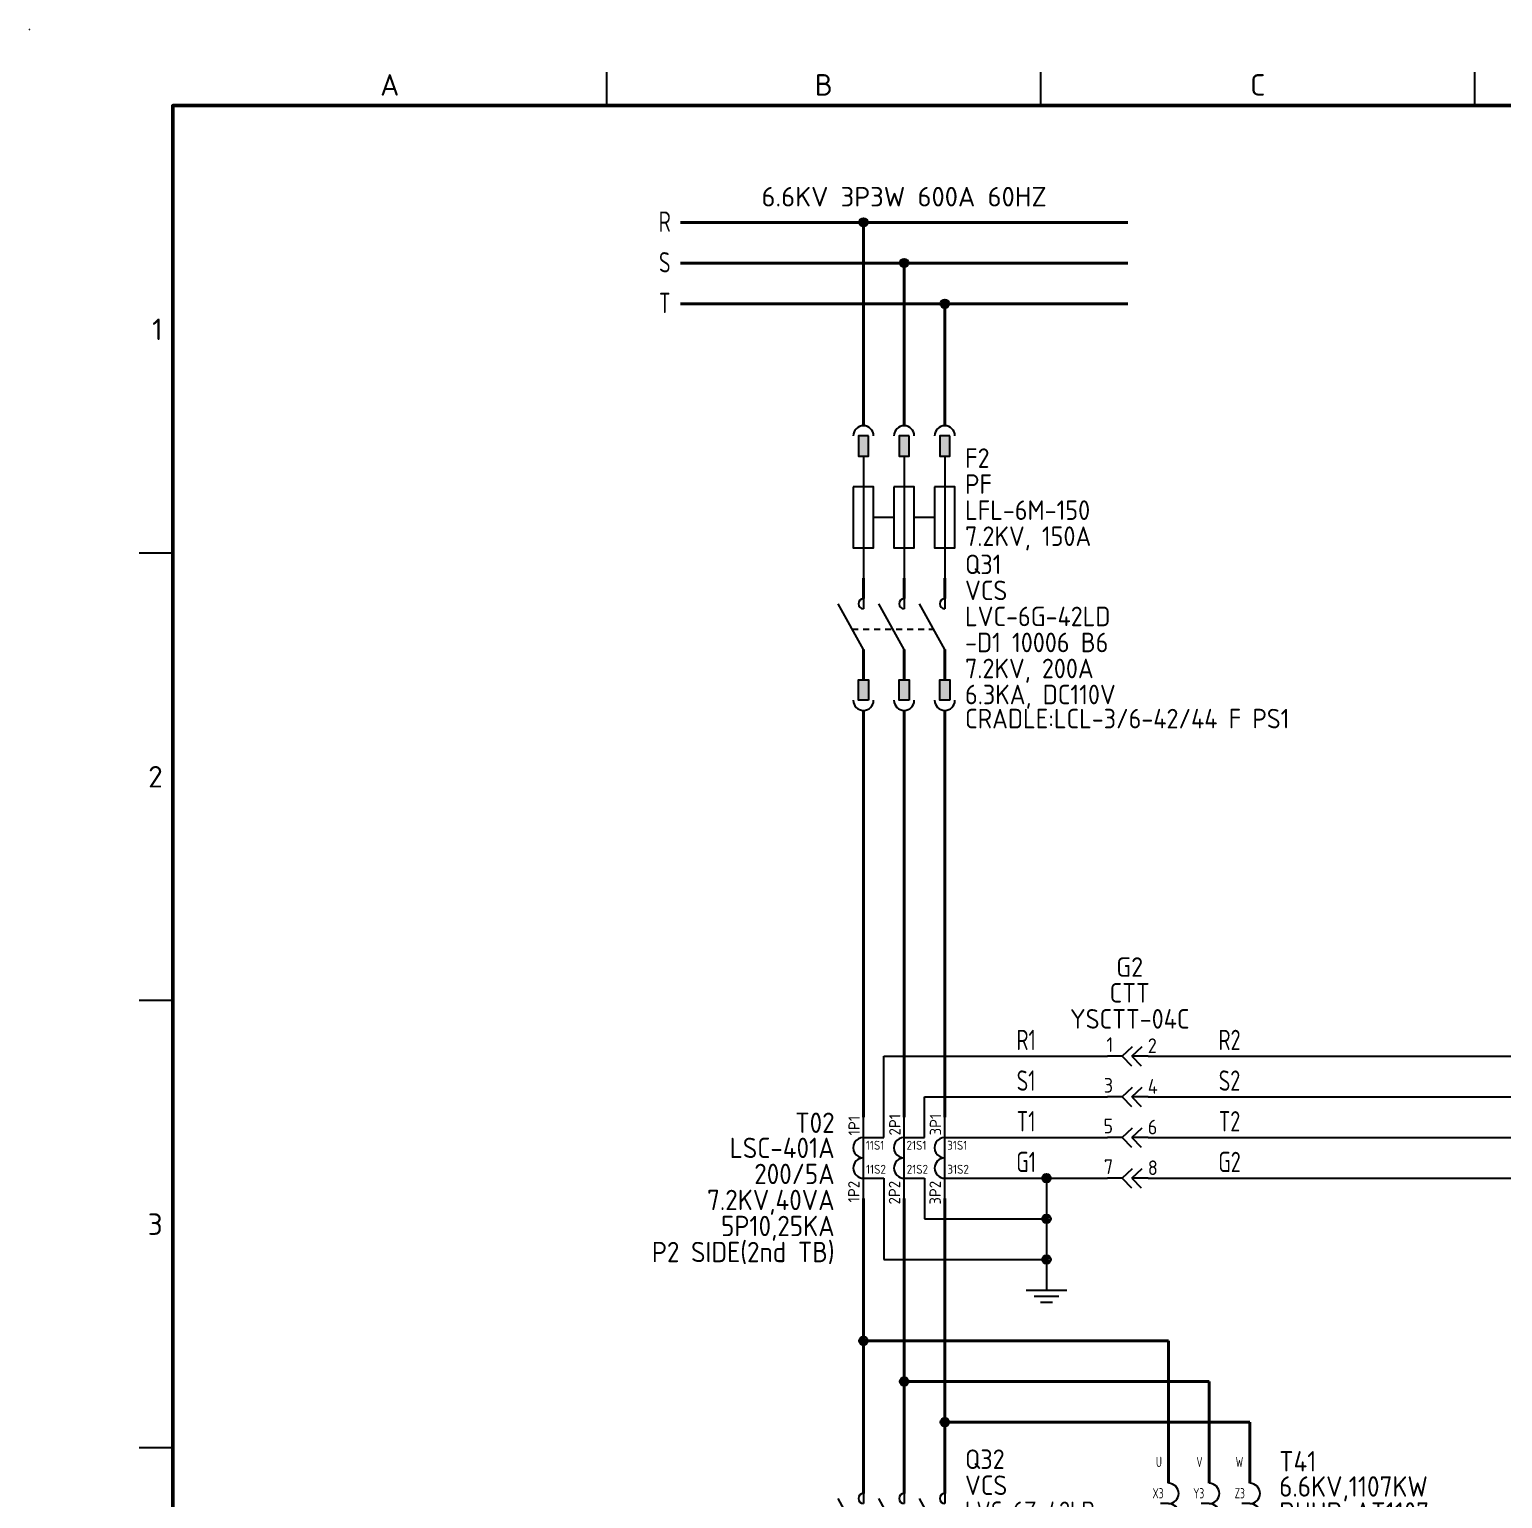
# Model space of a CAD drawing. Header units: millimetres. Extents: x 0 to 612, y 1 to 337.
# Drawn here: x 0 to 181.1, y 140.6 to 321.2 of the extents above; entities that cross this region are included whole.
import ezdxf
from ezdxf.enums import TextEntityAlignment as Align

# ---------------------------------------------------------------- set-up
doc = ezdxf.new("R2010")
doc.units = ezdxf.units.MM
doc.linetypes.add('ACAD_ISO12W100', pattern=[21, 12, -3, 0, -3, 0, -3])
doc.linetypes.add('JIS_02_0.7', pattern=[1.35, 0.75, -0.6])
doc.layers.add('BUS&POWER CABLE', color=2, linetype='Continuous', lineweight=40)
doc.layers.add('Sheet Out Line', color=2, linetype='Continuous', lineweight=50)
for name, color, linetype in [('LINK', 7, 'Continuous'), ('MISC', 7, 'Continuous'), ('Sheet Line', 3, 'Continuous'), ('Sheet Text', 2, 'Continuous'), ('SYMS', 7, 'Continuous'), ('TAGS', 7, 'Continuous'), ('TERMS', 7, 'Continuous'), ('WIRE(DEFAULT)', 7, 'Continuous'), ('WIREFIXED', 7, 'Continuous')]:
    doc.layers.add(name, color=color, linetype=linetype)
doc.styles.get("Standard").update_dxf_attribs({"font": 'txt.shx', "height": 2.4, "bigfont": 'whgtxt.shx'})
doc.styles.add('WD', font='ISOCP2.shx')
doc.styles.add('WD_IEC', font='ISOCP2.shx', dxfattribs={"width": 1.1, "height": 2.4, "bigfont": 'whgtxt.shx'})

# ---------------------------------------------------------------- blocks, each defined once
blk = doc.blocks.new('HT51_TTM1')
at = {"layer": 'SYMS'}
for p, q in [((-0.7, 0), (-2.5, 0)), ((-0.7, 0), (0.56, 1.2)), ((-0.7, 0), (0.45, -1.2)), ((0.5, 0), (1.76, 1.2)), ((2.5, 0), (0.5, 0)), ((0.5, 0), (1.65, -1.2))]:
    blk.add_line(p, q, dxfattribs=at)
at = {"style": 'WD_IEC'}
for tag, p in [('TAG1', (0.23, 10.96)), ('RATING12', (0.23, 7.79)), ('RATING11', (0.23, 4.59))]:
    blk.add_attdef(tag, text='', height=2.4, dxfattribs=at).set_placement(p, align=Align.MIDDLE_CENTER)
blk.add_attdef('TERM01', text='', height=1.8, dxfattribs=at).set_placement((-1.81, 0.52), align=Align.RIGHT)
blk.add_attdef('TERM02', (2.46, 0.39), '', height=1.8, dxfattribs=at)
at = {"style": 'WD', "flags": 1}
for tag, p in [('X4TERM01', (-2.5, 0)), ('X1TERM02', (2.5, 0))]:
    blk.add_attdef(tag, p, '', height=0.08, dxfattribs=at)
at = {"style": 'WD_IEC', "flags": 1}
for tag, p in [('INST', (-3.15, -3.28)), ('LOC', (-3.18, -4.58)), ('FAMILY', (-3.05, -5.97)), ('MFG', (-2.98, -7.5)), ('CAT', (-3.01, -8.8)), ('ASSYCODE', (-2.88, -10.19)), ('CAT01', (-2.88, -11.59)), ('CAT02', (-2.88, -13.05))]:
    blk.add_attdef(tag, text='', height=1, dxfattribs=at).set_placement(p, align=Align.RIGHT)
blk = doc.blocks.new('HT52_TTM1')
at = {"layer": 'SYMS'}
for p, q in [((-0.7, 0), (-2.5, 0)), ((-0.7, 0), (0.56, 1.2)), ((-0.7, 0), (0.45, -1.2)), ((0.5, 0), (1.76, 1.2)), ((2.5, 0), (0.5, 0)), ((0.5, 0), (1.65, -1.2))]:
    blk.add_line(p, q, dxfattribs=at)
at = {"style": 'WD_IEC', "flags": 1}
for tag, p in [('TAG2', (0.23, 10.96)), ('RATING12', (0.23, 7.79)), ('RATING11', (0.23, 4.59))]:
    blk.add_attdef(tag, text='', height=2.4, dxfattribs=at).set_placement(p, align=Align.MIDDLE_CENTER)
at = {"style": 'WD_IEC'}
blk.add_attdef('TERM01', text='', height=1.8, dxfattribs=at).set_placement((-1.81, 0.52), align=Align.RIGHT)
blk.add_attdef('TERM02', (2.46, 0.39), '', height=1.8, dxfattribs=at)
at = {"style": 'WD', "flags": 1}
for tag, p in [('X4TERM01', (-2.5, 0)), ('X1TERM02', (2.5, 0))]:
    blk.add_attdef(tag, p, '', height=0.08, dxfattribs=at)
at = {"style": 'WD_IEC', "flags": 1}
for tag, p in [('INST', (-3.15, -3.28)), ('LOC', (-3.18, -4.58)), ('FAMILY', (-3.05, -5.97))]:
    blk.add_attdef(tag, text='', height=1, dxfattribs=at).set_placement(p, align=Align.RIGHT)
blk = doc.blocks.new('WD_WNH')
at = {"linetype": 'Continuous', "style": 'WD_IEC', "width": 0.8}
blk.add_attdef('WIRENO', text='', height=2.5, dxfattribs=at).set_placement((0, 0.75), align=Align.CENTER)
at = {"style": 'WD_IEC', "flags": 1}
for tag, p in [('W08USER', (0, 0.375)), ('W04USER', (0, 0.875)), ('W05USER', (0, 0.75)), ('W09USER', (0, 0.25)), ('W03USER', (0, 1)), ('W06USER', (0, 0.625)), ('W07USER', (0, 0.5)), ('W02USER', (0, 1.125)), ('W01USER', (0, 1.25)), ('W10USER', (0, 0.125))]:
    blk.add_attdef(tag, text='', height=0.08, dxfattribs=at).set_placement(p, align=Align.CENTER)
blk = doc.blocks.new('VDA1_CT1')
for p, q in [((0, -5), (0, 5)), ((0, 2.5), (2.5, 2.5)), ((0, -2.5), (2.5, -2.5))]:
    blk.add_line(p, q)
for centre, start, end in [((0, 1.25), 90, 270.1236), ((0, -1.25), 90.1236, 270)]:
    blk.add_arc(centre, 1.25, start, end)
at = {"style": 'WD_IEC', "width": 1.05}
blk.add_attdef('TERM01', text='', height=1.4, rotation=90, dxfattribs=at).set_placement((-0.02, 2.76), align=Align.BOTTOM_LEFT)
at = {"style": 'WD_IEC'}
for tag, p in [('TAG1', (-3.54, 3.07)), ('RATING11', (-3.54, -0.02)), ('RATING1', (-3.54, -3.22)), ('RATING2', (-3.54, -6.42)), ('RATING3', (-3.54, -9.62)), ('RATING4', (-3.54, -12.82))]:
    blk.add_attdef(tag, text='', height=2.5, dxfattribs=at).set_placement(p, align=Align.RIGHT)
at = {"flags": 1}
for tag, p, height, style in [('X2TERM01', (0, 5), 0.08, 'WD'), ('X2TERM03', (2.5, 2.5), 0.08, 'WD'), ('X8TERM04', (2.5, -2.5), 0.08, 'WD'), ('X8TERM02', (0, -5), 0.08, 'WD'), ('LOC', (4.42, -5.91), 1, 'WD_IEC'), ('INST', (4.53, -4.65), 1, 'WD_IEC'), ('FAMILY', (4.43, -7.27), 1, 'WD_IEC'), ('MFG', (4.41, -9.77), 1, 'WD_IEC'), ('CAT', (4.47, -8.52), 1, 'WD_IEC'), ('ASSYCODE', (4.28, -11.08), 1, 'WD_IEC')]:
    blk.add_attdef(tag, p, '', height=height, dxfattribs=dict(at, style=style))
at = {"style": 'WD_IEC'}
for tag, p in [('TERM03', (0.3, 0.67)), ('TERM04', (0.32, -2.28))]:
    blk.add_attdef(tag, text='', height=1.1, dxfattribs=at).set_placement(p, align=Align.BOTTOM_LEFT)
at = {"style": 'WD_IEC', "width": 1.05}
blk.add_attdef('TERM02', text='', height=1.4, rotation=90, dxfattribs=at).set_placement((-0.06, -2.83), align=Align.BOTTOM_RIGHT)
blk = doc.blocks.new('VDA2_CT1')
for p, q in [((0, -5), (0, 5)), ((0, 2.5), (2.5, 2.5)), ((0, -2.5), (2.5, -2.5))]:
    blk.add_line(p, q)
for centre, start, end in [((0, 1.25), 90, 270.1236), ((0, -1.25), 90.1236, 270)]:
    blk.add_arc(centre, 1.25, start, end)
at = {"style": 'WD_IEC', "width": 1.05}
blk.add_attdef('TERM01', text='', height=1.4, rotation=90, dxfattribs=at).set_placement((-0.02, 2.76), align=Align.BOTTOM_LEFT)
at = {"style": 'WD_IEC', "flags": 1}
for tag, p in [('TAG2', (-3.54, 3.07)), ('RATING11', (-3.54, -0.02)), ('RATING1', (-3.54, -3.22)), ('RATING2', (-3.54, -6.42)), ('RATING3', (-3.54, -9.62)), ('RATING4', (-3.54, -12.82))]:
    blk.add_attdef(tag, text='', height=2.5, dxfattribs=at).set_placement(p, align=Align.RIGHT)
at = {"flags": 1}
for tag, p, height, style in [('X2TERM01', (0, 5), 0.08, 'WD'), ('X2TERM03', (2.5, 2.5), 0.08, 'WD'), ('X8TERM04', (2.5, -2.5), 0.08, 'WD'), ('X8TERM02', (0, -5), 0.08, 'WD'), ('LOC', (4.42, -5.91), 1, 'WD_IEC'), ('INST', (4.53, -4.65), 1, 'WD_IEC'), ('FAMILY', (4.43, -7.27), 1, 'WD_IEC'), ('MFG', (4.41, -9.77), 1, 'WD_IEC'), ('CAT', (4.47, -8.52), 1, 'WD_IEC'), ('ASSYCODE', (4.28, -11.08), 1, 'WD_IEC')]:
    blk.add_attdef(tag, p, '', height=height, dxfattribs=dict(at, style=style))
at = {"style": 'WD_IEC'}
for tag, p in [('TERM03', (0.3, 0.67)), ('TERM04', (0.32, -2.28))]:
    blk.add_attdef(tag, text='', height=1.1, dxfattribs=at).set_placement(p, align=Align.BOTTOM_LEFT)
at = {"style": 'WD_IEC', "width": 1.05}
blk.add_attdef('TERM02', text='', height=1.4, rotation=90, dxfattribs=at).set_placement((-0.06, -2.83), align=Align.BOTTOM_RIGHT)
blk = doc.blocks.new('WDDOT')
for radius in [0.529, 0.33, 0.164]:
    blk.add_circle((0, 0), radius)
blk = doc.blocks.new('VGND2')
at = {"color": 3}
for p, q in [((0, 0), (0, -1.25)), ((-2.5, -1.25), (2.5, -1.25)), ((-1.5, -2), (1.5, -2)), ((-0.75, -2.75), (0.75, -2.75))]:
    blk.add_line(p, q, dxfattribs=at)
at = {"style": 'WD_IEC'}
for tag, p in [('INST', (-4.14, 0.1)), ('LOC', (-4.14, -3.4))]:
    blk.add_attdef(tag, text='', height=2.5, dxfattribs=at).set_placement(p, align=Align.RIGHT)
at = {"style": 'WD_IEC', "flags": 1}
blk.add_attdef('X2TERM01', (0, 0), '', height=0.32, dxfattribs=at)
at = {"color": 3, "style": 'WD_IEC', "flags": 1}
blk.add_attdef('TAG1', text='', height=2.4, dxfattribs=at).set_placement((-2.47, -6.6), align=Align.RIGHT)
blk = doc.blocks.new('VA22_VCST1')
at = {"color": 2, "lineweight": 40}
for p, q in [((-5, 6.25), (-5, 3.75)), ((0, 6.25), (0, 3.75)), ((5, 6.25), (5, 3.75)), ((-5, -2.5), (-5, -6.25)), ((0, -2.5), (0, -6.25)), ((5, -2.5), (5, -6.25))]:
    blk.add_line(p, q, dxfattribs=at)
for p, q in [((-5, 3.75), (-5, 2.5)), ((0, 3.75), (0, 2.5)), ((5, 3.75), (5, 2.5)), ((-5, -2.5), (-8.12, 3.12)), ((0, -2.5), (-3.12, 3.12)), ((5, -2.5), (1.88, 3.12))]:
    blk.add_line(p, q)
at = {"linetype": 'JIS_02_0.7'}
blk.add_line((-6.39, 0), (3.61, 0), dxfattribs=at)
for centre in [(-5, 3.12), (0, 3.12), (5, 3.12)]:
    blk.add_arc(centre, 0.625, 90, 270)
at = {"style": 'WD_IEC'}
for tag, p in [('TAG2', (7.49, 7.96)), ('RATING12', (7.49, 4.76)), ('RATING11', (7.49, 1.56)), ('RATING10', (7.49, -1.64)), ('RATING1', (7.49, -4.84)), ('RATING2', (7.49, -8.04))]:
    blk.add_attdef(tag, text='', height=2.4, dxfattribs=at).set_placement(p, align=Align.MIDDLE_LEFT)
at = {"style": 'WD', "flags": 1}
for tag, p, height in [('X2TERM01', (-5, 6.25), 0.08), ('X2TERM02', (0, 6.25), 0.08), ('X2TERM03', (5, 6.25), 0.08), ('X4LINK', (-6.39, 0), 0.01), ('X1LINK', (3.61, 0), 0.01), ('X8TERM04', (-5, -6.25), 0.08), ('X8TERM05', (0, -6.25), 0.08), ('X8TERM06', (5, -6.25), 0.08)]:
    blk.add_attdef(tag, p, '', height=height, dxfattribs=at)
at = {"style": 'WD_IEC', "flags": 1}
for tag, p in [('INST', (-6.99, -4.03)), ('LOC', (-7.02, -5.33)), ('WDTAGALT', (-6.95, -8.07)), ('FAMILY', (-6.9, -6.72))]:
    blk.add_attdef(tag, text='', height=1, dxfattribs=at).set_placement(p, align=Align.RIGHT)
blk = doc.blocks.new('LSSA3')
blk.add_circle((0, 292), 0.01)
at = {"layer": 'Sheet Line'}
for p, q in [((64.5, 283.5), (64.5, 287.25)), ((113, 283.5), (113, 287.25)), ((161.5, 283.5), (161.5, 287.25)), ((16, 233.5), (12.25, 233.5)), ((16, 183.5), (12.25, 183.5)), ((16, 133.5), (12.25, 133.5))]:
    blk.add_line(p, q, dxfattribs=at)
at = {"layer": 'Sheet Out Line'}
blk.add_lwpolyline([(16, 6.5), (404, 6.5), (404, 283.5), (16, 283.5)], close=True, dxfattribs=at)
at = {"style": 'WD_IEC', "width": 1.1}
for tag, height, p in [('DESC4', 2.4, (57.5, 39.5)), ('CUSTOMERS31', 3.8, (219, 38)), ('TITLE1', 3.6, (333, 37.5)), ('CUSTOMERS21', 3.8, (219, 35.25)), ('DESC3', 2.4, (57.5, 33.5)), ('CUSTOMERS32', 3.8, (219, 32.5)), ('TITLE2', 3.6, (333, 32.5)), ('CUSTOMERS22', 3.8, (219, 29.75)), ('RN', 3.5, (398, 28.75)), ('DESC2', 2.4, (57.5, 27.5)), ('CUSTOMERS33', 3.8, (219, 27)), ('TITLE3', 3.6, (333, 27.5)), ('DESC1', 2.4, (57.5, 21.5)), ('WORKNO', 3.5, (365.5, 18.5)), ('FILE', 2.4, (314, 18.5)), ('DESC0', 2.4, (57.5, 15.5)), ('SHN', 2.4, (395, 12)), ('TSH', 2.4, (401, 9))]:
    blk.add_attdef(tag, text='', height=height, dxfattribs=at).set_placement(p, align=Align.MIDDLE_CENTER)
at = {"style": 'WD_IEC'}
for tag, p in [('DATE4', (96.5, 39.5)), ('DRWN4', (111.5, 39.5)), ('DSGN4', (126.5, 39.5)), ('CHKD4', (141.5, 39.5)), ('APPD4', (156.5, 39.5)), ('DATE3', (96.5, 33.5)), ('DRWN3', (111.5, 33.5)), ('DSGN3', (126.5, 33.5)), ('CHKD3', (141.5, 33.5)), ('APPD3', (156.5, 33.5)), ('DATE2', (96.5, 27.5)), ('DRWN2', (111.5, 27.5)), ('DSGN2', (126.5, 27.5)), ('CHKD2', (141.5, 27.5)), ('APPD2', (156.5, 27.5)), ('DATE1', (96.5, 21.5)), ('DRWN1', (111.5, 21.5)), ('DSGN1', (126.5, 21.5)), ('CHKD1', (141.5, 21.5)), ('APPD1', (156.5, 21.5)), ('DATE0', (96.5, 15.5)), ('DRWN0', (111.5, 15.5)), ('DSGN0', (126.5, 15.5)), ('CHKD0', (141.5, 15.5)), ('APPD0', (156.5, 15.5))]:
    blk.add_attdef(tag, text='', height=2.4, dxfattribs=at).set_placement(p, align=Align.MIDDLE_CENTER)
at = {"style": 'WD_IEC', "width": 1.1}
for tag, p in [('DWG1ST', (345, 10.5)), ('DWGNO', (373.49, 10.5))]:
    blk.add_attdef(tag, text='', height=3.5, dxfattribs=at).set_placement(p, align=Align.MIDDLE_LEFT)
at = {"style": 'WD_IEC', "width": 1.1, "flags": 9}
blk.add_attdef('WD_TB', (0, 0), '', height=2.4, dxfattribs=at)
at = {"layer": 'Sheet Text', "style": 'WD_IEC', "width": 1.1}
for s, p in [('A', (40.25, 284.62)), ('B', (88.75, 284.62)), ('C', (137.25, 284.62))]:
    blk.add_text(s, height=2.4, dxfattribs=at).set_placement(p, align=Align.CENTER)
for s, p in [('1', (14.88, 258.5)), ('2', (14.88, 208.5)), ('3', (14.88, 158.5))]:
    blk.add_text(s, height=2.4, dxfattribs=at).set_placement(p, align=Align.MIDDLE_RIGHT)
blk = doc.blocks.new('VA21_VCSPF1')
blk.add_line((0, 13.75), (0, -1.25))
blk.add_lwpolyline([(-1.25, 10), (-1.25, 2.5), (1.25, 2.5), (1.25, 10)], close=True)
at = {"style": 'WD_IEC'}
for tag, p in [('TAG1', (2.49, 13.52)), ('RATING12', (2.49, 10.32)), ('RATING11', (2.49, 7.12)), ('RATING1', (2.49, 3.92))]:
    blk.add_attdef(tag, text='', height=2.4, dxfattribs=at).set_placement(p, align=Align.MIDDLE_LEFT)
at = {"flags": 1}
for tag, p, height, style in [('X2TERM01', (0, 13.75), 0.08, 'WD'), ('X4LINK', (-1.25, 6.25), 0.32, 'WD_IEC'), ('X1LINK', (1.25, 6.25), 0.32, 'WD_IEC'), ('X8TERM02', (0, -1.25), 0.08, 'WD')]:
    blk.add_attdef(tag, p, '', height=height, dxfattribs=dict(at, style=style))
at = {"style": 'WD_IEC', "flags": 1}
for tag, p in [('INST', (-2.72, 3.2)), ('LOC', (-2.72, 1.9)), ('FAMILY', (-2.72, 0.6)), ('MFG', (-2.72, -0.7)), ('ASSYCODE', (-2.72, -2)), ('WDTAGALT', (-2.72, -3.3)), ('CAT', (-2.72, -4.55))]:
    blk.add_attdef(tag, text='', height=1, dxfattribs=at).set_placement(p, align=Align.RIGHT)
blk = doc.blocks.new('VA22_VCSPF1')
blk.add_line((0, 13.75), (0, -1.25))
blk.add_lwpolyline([(-1.25, 10), (-1.25, 2.5), (1.25, 2.5), (1.25, 10)], close=True)
at = {"style": 'WD_IEC', "flags": 1}
for tag, p in [('TAG2', (2.49, 13.52)), ('RATING12', (2.49, 10.32)), ('RATING11', (2.49, 7.12)), ('RATING1', (2.49, 3.92))]:
    blk.add_attdef(tag, text='', height=2.4, dxfattribs=at).set_placement(p, align=Align.MIDDLE_LEFT)
at = {"flags": 1}
for tag, p, height, style in [('X2TERM01', (0, 13.75), 0.08, 'WD'), ('X4LINK', (-1.25, 6.25), 0.32, 'WD_IEC'), ('X1LINK', (1.25, 6.25), 0.32, 'WD_IEC'), ('X8TERM02', (0, -1.25), 0.08, 'WD')]:
    blk.add_attdef(tag, p, '', height=height, dxfattribs=dict(at, style=style))
at = {"style": 'WD_IEC', "flags": 1}
for tag, p in [('INST', (-2.72, 3.2)), ('LOC', (-2.72, 1.9)), ('FAMILY', (-2.72, 0.6)), ('MFG', (-2.72, -0.7)), ('ASSYCODE', (-2.72, -2)), ('WDTAGALT', (-2.72, -3.3)), ('CAT', (-2.72, -4.55))]:
    blk.add_attdef(tag, text='', height=1, dxfattribs=at).set_placement(p, align=Align.RIGHT)
blk = doc.blocks.new('VA21_CRADLE2')
at = {"color": 2, "lineweight": 40}
for p, q in [((-5, 21.25), (-5, 17.5)), ((0, 21.25), (0, 17.5)), ((5, 21.25), (5, 17.5)), ((-5, -21.25), (-5, -17.5)), ((0, -21.25), (0, -17.5)), ((5, -21.25), (5, -17.5))]:
    blk.add_line(p, q, dxfattribs=at)
for points in [[(-4.38, 16.25), (-5.62, 16.25), (-5.62, 13.75), (-4.38, 13.75)], [(0.62, 16.25), (-0.62, 16.25), (-0.62, 13.75), (0.62, 13.75)], [(5.62, 16.25), (4.38, 16.25), (4.38, 13.75), (5.62, 13.75)], [(-4.38, -16.25), (-5.62, -16.25), (-5.62, -13.75), (-4.38, -13.75)], [(0.62, -16.25), (-0.62, -16.25), (-0.62, -13.75), (0.62, -13.75)], [(5.62, -16.25), (4.38, -16.25), (4.38, -13.75), (5.62, -13.75)]]:
    blk.add_lwpolyline(points, close=True)
for centre, start, end in [((-5, 16.25), 0, 180), ((0, 16.25), 0, 180), ((5, 16.25), 0, 180), ((-5, -16.25), 180, 0), ((0, -16.25), 180, 0), ((5, -16.25), 180, 0)]:
    blk.add_arc(centre, 1.25, start, end)
for points in [[(-4.38, 13.75), (-4.38, 16.25), (-5.62, 13.75), (-5.62, 16.25)], [(0.62, 13.75), (0.62, 16.25), (-0.62, 13.75), (-0.62, 16.25)], [(5.62, 13.75), (5.62, 16.25), (4.38, 13.75), (4.38, 16.25)], [(-4.38, -13.75), (-4.38, -16.25), (-5.62, -13.75), (-5.62, -16.25)], [(0.62, -13.75), (0.62, -16.25), (-0.62, -13.75), (-0.62, -16.25)], [(5.62, -13.75), (5.62, -16.25), (4.38, -13.75), (4.38, -16.25)]]:
    blk.add_solid(points)
at = {"style": 'WD', "flags": 1}
for tag, p in [('X2TERM01', (-5, 21.25)), ('X2TERM02', (0, 21.25)), ('X2TERM03', (5, 21.25)), ('X8TERM04', (-5, -21.25)), ('X8TERM05', (0, -21.25)), ('X8TERM06', (5, -21.25))]:
    blk.add_attdef(tag, p, '', height=0.08, dxfattribs=at)
at = {"style": 'WD_IEC', "flags": 1}
for tag, p in [('INST', (-7.37, -18.1)), ('FAMILY', (-7.27, -20.79)), ('LOC', (-7.4, -19.4)), ('MFG', (-7.27, -22.22)), ('CAT', (-7.27, -23.54)), ('WDTAGALT', (-7.27, -26.26)), ('ASSYCODE', (-7.27, -24.87))]:
    blk.add_attdef(tag, text='', height=1, dxfattribs=at).set_placement(p, align=Align.RIGHT)
at = {"style": 'WD_IEC'}
blk.add_attdef('RATING11', text='', height=2.4, dxfattribs=at).set_placement((7.49, -18.5), align=Align.MIDDLE_LEFT)
at = {"style": 'WD_IEC', "flags": 1}
blk.add_attdef('TAG1', text='', height=2.4, dxfattribs=at).set_placement((7.49, -21.54), align=Align.MIDDLE_LEFT)
blk = doc.blocks.new('VD61_AUTOTRT1')
at = {"color": 2, "lineweight": 40}
for p, q in [((-5, 10), (-5, 5)), ((0, 10), (0, 5)), ((5, 10), (5, 5)), ((-5, -5), (-5, -10)), ((0, -5), (0, -10)), ((5, -5), (5, -10))]:
    blk.add_line(p, q, dxfattribs=at)
for p, q in [((-5, 2.5), (-6, 2.5)), ((0, 2.5), (-1, 2.5)), ((5, 2.5), (4, 2.5)), ((-5, 0), (-6, 0)), ((0, 0), (-1, 0)), ((5, 0), (4, 0)), ((-5, -2.5), (-6, -2.5)), ((0, -2.5), (-1, -2.5)), ((5, -2.5), (4, -2.5))]:
    blk.add_line(p, q)
for centre in [(-5, 3.75), (0, 3.75), (5, 3.75), (-5, 1.25), (0, 1.25), (5, 1.25), (-5, -1.25), (0, -1.25), (5, -1.25), (-5, -3.75), (0, -3.75), (5, -3.75)]:
    blk.add_arc(centre, 1.25, 270, 90)
at = {"style": 'WD_IEC', "flags": 1}
for tag, p in [('INST', (8.94, 10.62)), ('LOC', (8.98, 9.45))]:
    blk.add_attdef(tag, p, '', height=1, dxfattribs=at)
at = {"flags": 1}
for tag, p in [('X2TERM01', (-5, 10)), ('X2TERM06', (0, 10)), ('X2TERM11', (5, 10)), ('X4TERM02', (-6, 2.5)), ('X4TERM07', (-1, 2.5)), ('X4TERM12', (4, 2.5)), ('X4TERM03', (-6, 0)), ('X4TERM08', (-1, 0)), ('X4TERM13', (4, 0)), ('X4TERM04', (-6, -2.5)), ('X4TERM09', (-1, -2.5)), ('X4TERM14', (4, -2.5)), ('X8TERM05', (-5, -10)), ('X8TERM10', (0, -10)), ('X8TERM15', (5, -10))]:
    blk.add_attdef(tag, p, '', height=0.08, dxfattribs=at)
at = {"style": 'WD_IEC', "width": 0.75}
for tag, p in [('TERM01', (-5.81, 7)), ('TERM06', (-0.81, 7)), ('TERM11', (4.19, 7)), ('TERM02', (-5.61, 3.15)), ('TERM07', (-0.61, 3.15)), ('TERM12', (4.39, 3.15)), ('TERM03', (-5.61, 0.65)), ('TERM08', (-0.61, 0.65)), ('TERM13', (4.39, 0.65)), ('TERM04', (-5.61, -1.85)), ('TERM09', (-0.61, -1.85)), ('TERM14', (4.39, -1.85)), ('TERM05', (-5.61, -7.82)), ('TERM10', (-0.61, -7.82)), ('TERM15', (4.39, -7.82))]:
    blk.add_attdef(tag, text='', height=1.25, dxfattribs=at).set_placement(p, align=Align.RIGHT)
at = {"style": 'WD_IEC'}
for tag, p in [('TAG1', (8.6, 6.45)), ('RATING1', (8.6, 3.36)), ('RATING11', (8.6, 0.16)), ('RATING2', (8.6, -3.04)), ('RATING3', (8.6, -6.24)), ('RATING4', (8.6, -9.44)), ('DESC1', (8.6, -12.64))]:
    blk.add_attdef(tag, p, '', height=2.5, dxfattribs=at)
at = {"style": 'WD_IEC', "flags": 1}
for tag, p in [('FAMILY', (-6.92, -10.38)), ('MFG', (-6.87, -13.16)), ('CAT', (-6.92, -11.88)), ('ASSYCODE', (-6.87, -14.53))]:
    blk.add_attdef(tag, text='', height=1, dxfattribs=at).set_placement(p, align=Align.RIGHT)

msp = doc.modelspace()

# ---------------------------------------------------------------- linework, layer by layer
at = {"layer": 'BUS&POWER CABLE'}
for p, q in [((80, 297.5), (135, 297.5)), ((102.5, 297.5), (102.5, 276.25)), ((80, 292.5), (135, 292.5)), ((107.5, 292.5), (107.5, 276.25)), ((80, 287.5), (135, 287.5)), ((112.5, 287.5), (112.5, 276.25)), ((102.5, 253.75), (102.5, 253.75)), ((107.5, 253.75), (107.5, 253.75)), ((112.5, 253.75), (112.5, 253.75)), ((102.5, 233.75), (102.5, 187.5)), ((107.5, 233.75), (107.5, 187.5)), ((112.5, 233.75), (112.5, 187.5)), ((102.5, 143.75), (102.5, 177.5)), ((107.5, 143.75), (107.5, 177.5)), ((112.5, 143.75), (112.5, 177.5)), ((102.5, 160), (140, 160)), ((140, 160), (140, 147.5)), ((107.5, 155), (145, 155)), ((145, 155), (145, 147.5)), ((112.5, 150), (150, 150)), ((150, 150), (150, 147.5)), ((145, 147.5), (145, 147.5)), ((150, 147.5), (150, 147.5))]:
    msp.add_line(p, q, dxfattribs=at)
at = {"layer": 'LINK'}
for points in [[(103.75, 261.25), (106.25, 261.25)], [(108.75, 261.25), (111.25, 261.25)]]:
    msp.add_lwpolyline(points, dxfattribs=at)
at = {"layer": 'WIRE(DEFAULT)'}
for p, q in [((105, 185), (105, 195)), ((105, 195), (132.5, 195)), ((137.5, 195), (215, 195)), ((110, 185), (110, 190)), ((110, 190), (132.5, 190)), ((115, 185), (115, 185)), ((115, 185), (132.5, 185)), ((105, 180), (105, 170)), ((110, 180), (110, 175)), ((115, 180), (115, 180)), ((115, 180), (132.5, 180)), ((125, 180), (125, 167.5)), ((110, 175), (125, 175)), ((105, 170), (125, 170))]:
    msp.add_line(p, q, dxfattribs=at)
at = {"layer": 'WIRE(DEFAULT)', "linetype": 'Continuous'}
for p, q in [((137.5, 190), (282.5, 190)), ((137.5, 185), (292.5, 185)), ((137.5, 180), (307.5, 180))]:
    msp.add_line(p, q, dxfattribs=at)

# ---------------------------------------------------------------- block references
at = {"layer": 'SYMS', "xscale": 1.1, "yscale": 1.1, "zscale": 1.1}
msp.add_blockref('LSSA3', (0, 0), dxfattribs=at)
at = {"layer": 'SYMS'}
for name, p in [('WDDOT', (102.5, 297.5)), ('WDDOT', (107.5, 292.5)), ('WDDOT', (112.5, 287.5)), ('VA22_VCSPF1', (102.5, 255)), ('VA22_VCSPF1', (107.5, 255)), ('WDDOT', (125, 180)), ('WDDOT', (125, 175)), ('WDDOT', (125, 170)), ('VGND2', (125, 167.5)), ('WDDOT', (102.5, 160)), ('WDDOT', (107.5, 155)), ('WDDOT', (112.5, 150))]:
    msp.add_blockref(name, p, dxfattribs=at)
ref = msp.add_blockref('VA21_CRADLE2', (107.5, 255), dxfattribs=at)
ref.add_attrib('RATING11', 'CRADLE:LCL-3/6-42/44 F PS1', dxfattribs={"layer": 'MISC', "height": 2.4, "style": 'WD_IEC'}).set_placement((114.99, 236.5), align=Align.MIDDLE_LEFT)
ref = msp.add_blockref('VA21_VCSPF1', (112.5, 255), dxfattribs=at)
ref.add_attrib('RATING1', '7.2KV, 150A', dxfattribs={"layer": 'MISC', "height": 2.4, "style": 'WD_IEC'}).set_placement((114.99, 258.92), align=Align.MIDDLE_LEFT)
ref.add_attrib('RATING11', 'LFL-6M-150', dxfattribs={"layer": 'MISC', "height": 2.4, "style": 'WD_IEC'}).set_placement((114.99, 262.12), align=Align.MIDDLE_LEFT)
ref.add_attrib('RATING12', 'PF', dxfattribs={"layer": 'MISC', "height": 2.4, "style": 'WD_IEC'}).set_placement((114.99, 265.32), align=Align.MIDDLE_LEFT)
ref.add_attrib('TAG1', 'F2', dxfattribs={"layer": 'TAGS', "height": 2.4, "style": 'WD_IEC'}).set_placement((114.99, 268.52), align=Align.MIDDLE_LEFT)
ref = msp.add_blockref('VA22_VCST1', (107.5, 247.5), dxfattribs=at)
ref.add_attrib('RATING2', '6.3KA, DC110V', dxfattribs={"layer": 'MISC', "height": 2.4, "style": 'WD_IEC'}).set_placement((114.99, 239.46), align=Align.MIDDLE_LEFT)
ref.add_attrib('RATING1', '7.2KV, 200A', dxfattribs={"layer": 'MISC', "height": 2.4, "style": 'WD_IEC'}).set_placement((114.99, 242.66), align=Align.MIDDLE_LEFT)
ref.add_attrib('RATING10', '-D1 10006 B6', dxfattribs={"layer": 'MISC', "height": 2.4, "style": 'WD_IEC'}).set_placement((114.99, 245.86), align=Align.MIDDLE_LEFT)
ref.add_attrib('RATING11', 'LVC-6G-42LD', dxfattribs={"layer": 'MISC', "height": 2.4, "style": 'WD_IEC'}).set_placement((114.99, 249.06), align=Align.MIDDLE_LEFT)
ref.add_attrib('RATING12', 'VCS', dxfattribs={"layer": 'MISC', "height": 2.4, "style": 'WD_IEC'}).set_placement((114.99, 252.26), align=Align.MIDDLE_LEFT)
ref.add_attrib('TAG2', 'Q31', dxfattribs={"layer": 'TAGS', "height": 2.4, "style": 'WD_IEC'}).set_placement((114.99, 255.46), align=Align.MIDDLE_LEFT)
at = {"layer": 'SYMS', "linetype": 'Continuous'}
ref = msp.add_blockref('HT51_TTM1', (135, 195), dxfattribs=at)
ref.add_attrib('RATING11', 'YSCTT-04C', dxfattribs={"layer": 'MISC', "height": 2.4, "style": 'WD_IEC'}).set_placement((135.23, 199.59), align=Align.MIDDLE_CENTER)
ref.add_attrib('TAG1', 'G2', dxfattribs={"layer": 'TAGS', "height": 2.4, "style": 'WD_IEC'}).set_placement((135.23, 205.96), align=Align.MIDDLE_CENTER)
ref.add_attrib('TERM02', '2', (137.46, 195.39), dxfattribs={"layer": 'TERMS', "height": 1.8, "style": 'WD_IEC'})
ref.add_attrib('TERM01', '1', dxfattribs={"layer": 'TERMS', "height": 1.8, "style": 'WD_IEC'}).set_placement((133.19, 195.52), align=Align.RIGHT)
ref.add_attrib('RATING12', 'CTT', dxfattribs={"layer": 'MISC', "height": 2.4, "style": 'WD_IEC'}).set_placement((135.23, 202.79), align=Align.MIDDLE_CENTER)
ref = msp.add_blockref('HT52_TTM1', (135, 190), dxfattribs=at)
ref.add_attrib('TERM02', '4', (137.46, 190.39), dxfattribs={"layer": 'TERMS', "height": 1.8, "style": 'WD_IEC'})
ref.add_attrib('TERM01', '3', dxfattribs={"layer": 'TERMS', "height": 1.8, "style": 'WD_IEC'}).set_placement((133.19, 190.52), align=Align.RIGHT)
at = {"layer": 'SYMS'}
ref = msp.add_blockref('VDA1_CT1', (102.5, 182.5), dxfattribs=at)
ref.add_attrib('TERM04', '11S2', dxfattribs={"layer": 'TERMS', "height": 1.1, "style": 'WD_IEC'}).set_placement((102.82, 180.22), align=Align.BOTTOM_LEFT)
ref.add_attrib('TERM03', '11S1', dxfattribs={"layer": 'TERMS', "height": 1.1, "style": 'WD_IEC'}).set_placement((102.8, 183.17), align=Align.BOTTOM_LEFT)
ref.add_attrib('TERM02', '1P2', dxfattribs={"layer": 'TERMS', "height": 1.4, "rotation": 90, "style": 'WD_IEC', "width": 1.05}).set_placement((102.44, 179.67), align=Align.BOTTOM_RIGHT)
ref.add_attrib('TERM01', '1P1', dxfattribs={"layer": 'TERMS', "height": 1.4, "rotation": 90, "style": 'WD_IEC', "width": 1.05}).set_placement((102.48, 185.26), align=Align.BOTTOM_LEFT)
ref.add_attrib('RATING4', 'P2 SIDE(2nd TB)', dxfattribs={"layer": 'MISC', "height": 2.5, "style": 'WD_IEC'}).set_placement((98.96, 169.68), align=Align.RIGHT)
ref.add_attrib('RATING3', '5P10,25KA', dxfattribs={"layer": 'MISC', "height": 2.5, "style": 'WD_IEC'}).set_placement((98.96, 172.88), align=Align.RIGHT)
ref.add_attrib('RATING2', '7.2KV,40VA', dxfattribs={"layer": 'MISC', "height": 2.5, "style": 'WD_IEC'}).set_placement((98.96, 176.08), align=Align.RIGHT)
ref.add_attrib('RATING1', '200/5A', dxfattribs={"layer": 'MISC', "height": 2.5, "style": 'WD_IEC'}).set_placement((98.96, 179.28), align=Align.RIGHT)
ref.add_attrib('RATING11', 'LSC-401A', dxfattribs={"layer": 'MISC', "height": 2.5, "style": 'WD_IEC'}).set_placement((98.96, 182.48), align=Align.RIGHT)
ref.add_attrib('TAG1', 'T02', dxfattribs={"layer": 'TAGS', "height": 2.5, "style": 'WD_IEC'}).set_placement((98.96, 185.57), align=Align.RIGHT)
ref = msp.add_blockref('VDA2_CT1', (107.5, 182.5), dxfattribs=at)
ref.add_attrib('TERM04', '21S2', dxfattribs={"layer": 'TERMS', "height": 1.1, "style": 'WD_IEC'}).set_placement((107.82, 180.22), align=Align.BOTTOM_LEFT)
ref.add_attrib('TERM03', '21S1', dxfattribs={"layer": 'TERMS', "height": 1.1, "style": 'WD_IEC'}).set_placement((107.8, 183.17), align=Align.BOTTOM_LEFT)
ref.add_attrib('TERM02', '2P2', dxfattribs={"layer": 'TERMS', "height": 1.4, "rotation": 90, "style": 'WD_IEC', "width": 1.05}).set_placement((107.44, 179.67), align=Align.BOTTOM_RIGHT)
ref.add_attrib('TERM01', '2P1', dxfattribs={"layer": 'TERMS', "height": 1.4, "rotation": 90, "style": 'WD_IEC', "width": 1.05}).set_placement((107.48, 185.26), align=Align.BOTTOM_LEFT)
ref = msp.add_blockref('VDA2_CT1', (112.5, 182.5), dxfattribs=at)
ref.add_attrib('TERM04', '31S2', dxfattribs={"layer": 'TERMS', "height": 1.1, "style": 'WD_IEC'}).set_placement((112.82, 180.22), align=Align.BOTTOM_LEFT)
ref.add_attrib('TERM03', '31S1', dxfattribs={"layer": 'TERMS', "height": 1.1, "style": 'WD_IEC'}).set_placement((112.8, 183.17), align=Align.BOTTOM_LEFT)
ref.add_attrib('TERM02', '3P2', dxfattribs={"layer": 'TERMS', "height": 1.4, "rotation": 90, "style": 'WD_IEC', "width": 1.05}).set_placement((112.44, 179.67), align=Align.BOTTOM_RIGHT)
ref.add_attrib('TERM01', '3P1', dxfattribs={"layer": 'TERMS', "height": 1.4, "rotation": 90, "style": 'WD_IEC', "width": 1.05}).set_placement((112.48, 185.26), align=Align.BOTTOM_LEFT)
at = {"layer": 'SYMS', "linetype": 'Continuous'}
ref = msp.add_blockref('HT52_TTM1', (135, 185), dxfattribs=at)
ref.add_attrib('TERM02', '6', (137.46, 185.39), dxfattribs={"layer": 'TERMS', "height": 1.8, "style": 'WD_IEC'})
ref.add_attrib('TERM01', '5', dxfattribs={"layer": 'TERMS', "height": 1.8, "style": 'WD_IEC'}).set_placement((133.19, 185.52), align=Align.RIGHT)
ref = msp.add_blockref('HT52_TTM1', (135, 180), dxfattribs=at)
ref.add_attrib('TERM02', '8', (137.46, 180.39), dxfattribs={"layer": 'TERMS', "height": 1.8, "style": 'WD_IEC'})
ref.add_attrib('TERM01', '7', dxfattribs={"layer": 'TERMS', "height": 1.8, "style": 'WD_IEC'}).set_placement((133.19, 180.52), align=Align.RIGHT)
at = {"layer": 'SYMS'}
ref = msp.add_blockref('VD61_AUTOTRT1', (145, 137.5), dxfattribs=at)
ref.add_attrib('TERM15', 'Z0', dxfattribs={"layer": 'TERMS', "height": 1.25, "style": 'WD_IEC', "width": 0.75}).set_placement((149.39, 129.68), align=Align.RIGHT)
ref.add_attrib('TERM10', 'Y0', dxfattribs={"layer": 'TERMS', "height": 1.25, "style": 'WD_IEC', "width": 0.75}).set_placement((144.39, 129.68), align=Align.RIGHT)
ref.add_attrib('TERM05', 'X0', dxfattribs={"layer": 'TERMS', "height": 1.25, "style": 'WD_IEC', "width": 0.75}).set_placement((139.39, 129.68), align=Align.RIGHT)
ref.add_attrib('TERM14', 'Z1', dxfattribs={"layer": 'TERMS', "height": 1.25, "style": 'WD_IEC', "width": 0.75}).set_placement((149.39, 135.65), align=Align.RIGHT)
ref.add_attrib('TERM09', 'Y1', dxfattribs={"layer": 'TERMS', "height": 1.25, "style": 'WD_IEC', "width": 0.75}).set_placement((144.39, 135.65), align=Align.RIGHT)
ref.add_attrib('TERM04', 'X1', dxfattribs={"layer": 'TERMS', "height": 1.25, "style": 'WD_IEC', "width": 0.75}).set_placement((139.39, 135.65), align=Align.RIGHT)
ref.add_attrib('TERM08', 'Y2', dxfattribs={"layer": 'TERMS', "height": 1.25, "style": 'WD_IEC', "width": 0.75}).set_placement((144.39, 138.15), align=Align.RIGHT)
ref.add_attrib('TERM03', 'X2', dxfattribs={"layer": 'TERMS', "height": 1.25, "style": 'WD_IEC', "width": 0.75}).set_placement((139.39, 138.15), align=Align.RIGHT)
ref.add_attrib('TERM13', 'Z2', dxfattribs={"layer": 'TERMS', "height": 1.25, "style": 'WD_IEC', "width": 0.75}).set_placement((149.39, 138.15), align=Align.RIGHT)
ref.add_attrib('TERM12', 'Z3', dxfattribs={"layer": 'TERMS', "height": 1.25, "style": 'WD_IEC', "width": 0.75}).set_placement((149.39, 140.65), align=Align.RIGHT)
ref.add_attrib('TERM07', 'Y3', dxfattribs={"layer": 'TERMS', "height": 1.25, "style": 'WD_IEC', "width": 0.75}).set_placement((144.39, 140.65), align=Align.RIGHT)
ref.add_attrib('TERM02', 'X3', dxfattribs={"layer": 'TERMS', "height": 1.25, "style": 'WD_IEC', "width": 0.75}).set_placement((139.39, 140.65), align=Align.RIGHT)
ref.add_attrib('TERM01', 'U', dxfattribs={"layer": 'TERMS', "height": 1.25, "style": 'WD_IEC', "width": 0.75}).set_placement((139.19, 144.5), align=Align.RIGHT)
ref.add_attrib('TERM06', 'V', dxfattribs={"layer": 'TERMS', "height": 1.25, "style": 'WD_IEC', "width": 0.75}).set_placement((144.19, 144.5), align=Align.RIGHT)
ref.add_attrib('TERM11', 'W', dxfattribs={"layer": 'TERMS', "height": 1.25, "style": 'WD_IEC', "width": 0.75}).set_placement((149.19, 144.5), align=Align.RIGHT)
ref.add_attrib('RATING4', 'SET:65%', (153.6, 128.06), dxfattribs={"layer": 'MISC', "height": 2.5, "style": 'WD_IEC'})
ref.add_attrib('RATING3', 'TAP : 50-65-80%', (153.6, 131.26), dxfattribs={"layer": 'MISC', "height": 2.5, "style": 'WD_IEC'})
ref.add_attrib('RATING2', '3P,DRY', (153.6, 134.46), dxfattribs={"layer": 'MISC', "height": 2.5, "style": 'WD_IEC'})
ref.add_attrib('RATING11', 'DHHD-AT1107', (153.6, 137.66), dxfattribs={"layer": 'MISC', "height": 2.5, "style": 'WD_IEC'})
ref.add_attrib('RATING1', '6.6KV,1107KW', (153.6, 140.86), dxfattribs={"layer": 'MISC', "height": 2.5, "style": 'WD_IEC'})
ref.add_attrib('TAG1', 'T41', (153.6, 143.95), dxfattribs={"layer": 'TAGS', "height": 2.5, "style": 'WD_IEC'})
ref = msp.add_blockref('VA22_VCST1', (107.5, 137.5), dxfattribs=at)
ref.add_attrib('RATING2', '6.3KA, DC110V', dxfattribs={"layer": 'MISC', "height": 2.4, "style": 'WD_IEC', "width": 0.9}).set_placement((114.99, 129.46), align=Align.MIDDLE_LEFT)
ref.add_attrib('RATING1', '7.2KV, 200A', dxfattribs={"layer": 'MISC', "height": 2.4, "style": 'WD_IEC', "width": 0.9}).set_placement((114.99, 132.66), align=Align.MIDDLE_LEFT)
ref.add_attrib('RATING10', '-D1 000 B6', dxfattribs={"layer": 'MISC', "height": 2.4, "style": 'WD_IEC', "width": 0.9}).set_placement((114.99, 135.86), align=Align.MIDDLE_LEFT)
ref.add_attrib('RATING11', 'LVC-6Z-42LD', dxfattribs={"layer": 'MISC', "height": 2.4, "style": 'WD_IEC', "width": 0.9}).set_placement((114.99, 139.06), align=Align.MIDDLE_LEFT)
ref.add_attrib('RATING12', 'VCS', dxfattribs={"layer": 'MISC', "height": 2.4, "style": 'WD_IEC'}).set_placement((114.99, 142.26), align=Align.MIDDLE_LEFT)
ref.add_attrib('TAG2', 'Q32', dxfattribs={"layer": 'TAGS', "height": 2.4, "style": 'WD_IEC'}).set_placement((114.99, 145.46), align=Align.MIDDLE_LEFT)
at = {"layer": 'WIREFIXED'}
ref = msp.add_blockref('WD_WNH', (78.08, 295.59), dxfattribs=at)
ref.add_attrib('WIRENOF', 'R', dxfattribs={"linetype": 'Continuous', "height": 2.5, "style": 'WD_IEC', "width": 0.8}).set_placement((78.08, 296.34), align=Align.CENTER)
ref = msp.add_blockref('WD_WNH', (78.08, 290.59), dxfattribs=at)
ref.add_attrib('WIRENOF', 'S', dxfattribs={"linetype": 'Continuous', "height": 2.5, "style": 'WD_IEC', "width": 0.8}).set_placement((78.08, 291.34), align=Align.CENTER)
ref = msp.add_blockref('WD_WNH', (78.08, 285.59), dxfattribs=at)
ref.add_attrib('WIRENOF', 'T', dxfattribs={"linetype": 'Continuous', "height": 2.5, "style": 'WD_IEC', "width": 0.8}).set_placement((78.08, 286.34), align=Align.CENTER)
ref = msp.add_blockref('WD_WNH', (122.5, 195), dxfattribs=at)
ref.add_attrib('WIRENOF', 'R1', dxfattribs={"linetype": 'Continuous', "height": 2.5, "style": 'WD_IEC', "width": 0.8}).set_placement((122.5, 195.75), align=Align.CENTER)
at = {"layer": 'WIREFIXED', "linetype": 'Continuous'}
ref = msp.add_blockref('WD_WNH', (147.5, 195), dxfattribs=at)
ref.add_attrib('WIRENOF', 'R2', dxfattribs={"linetype": 'Continuous', "height": 2.5, "style": 'WD_IEC', "width": 0.8}).set_placement((147.5, 195.75), align=Align.CENTER)
at = {"layer": 'WIREFIXED'}
ref = msp.add_blockref('WD_WNH', (122.5, 190), dxfattribs=at)
ref.add_attrib('WIRENOF', 'S1', dxfattribs={"linetype": 'Continuous', "height": 2.5, "style": 'WD_IEC', "width": 0.8}).set_placement((122.5, 190.75), align=Align.CENTER)
at = {"layer": 'WIREFIXED', "linetype": 'Continuous'}
ref = msp.add_blockref('WD_WNH', (147.5, 190), dxfattribs=at)
ref.add_attrib('WIRENOF', 'S2', dxfattribs={"linetype": 'Continuous', "height": 2.5, "style": 'WD_IEC', "width": 0.8}).set_placement((147.5, 190.75), align=Align.CENTER)
at = {"layer": 'WIREFIXED'}
ref = msp.add_blockref('WD_WNH', (122.5, 185), dxfattribs=at)
ref.add_attrib('WIRENOF', 'T1', dxfattribs={"linetype": 'Continuous', "height": 2.5, "style": 'WD_IEC', "width": 0.8}).set_placement((122.5, 185.75), align=Align.CENTER)
at = {"layer": 'WIREFIXED', "linetype": 'Continuous'}
ref = msp.add_blockref('WD_WNH', (147.5, 185), dxfattribs=at)
ref.add_attrib('WIRENOF', 'T2', dxfattribs={"linetype": 'Continuous', "height": 2.5, "style": 'WD_IEC', "width": 0.8}).set_placement((147.5, 185.75), align=Align.CENTER)
at = {"layer": 'WIREFIXED'}
ref = msp.add_blockref('WD_WNH', (122.5, 180), dxfattribs=at)
ref.add_attrib('WIRENOF', 'G1', dxfattribs={"linetype": 'Continuous', "height": 2.5, "style": 'WD_IEC', "width": 0.8}).set_placement((122.5, 180.75), align=Align.CENTER)
at = {"layer": 'WIREFIXED', "linetype": 'Continuous'}
ref = msp.add_blockref('WD_WNH', (147.5, 180), dxfattribs=at)
ref.add_attrib('WIRENOF', 'G2', dxfattribs={"linetype": 'Continuous', "height": 2.5, "style": 'WD_IEC', "width": 0.8}).set_placement((147.5, 180.75), align=Align.CENTER)

# ---------------------------------------------------------------- texts
at = {"linetype": 'ACAD_ISO12W100', "insert": (107.5, 299.45), "char_height": 2.4, "width": 41.3307, "attachment_point": 8, "line_spacing_factor": 0.875, "style": 'WD_IEC'}
msp.add_mtext('6.6KV 3P3W 600A 60HZ', dxfattribs=at)

doc.saveas('drawing.dxf')
